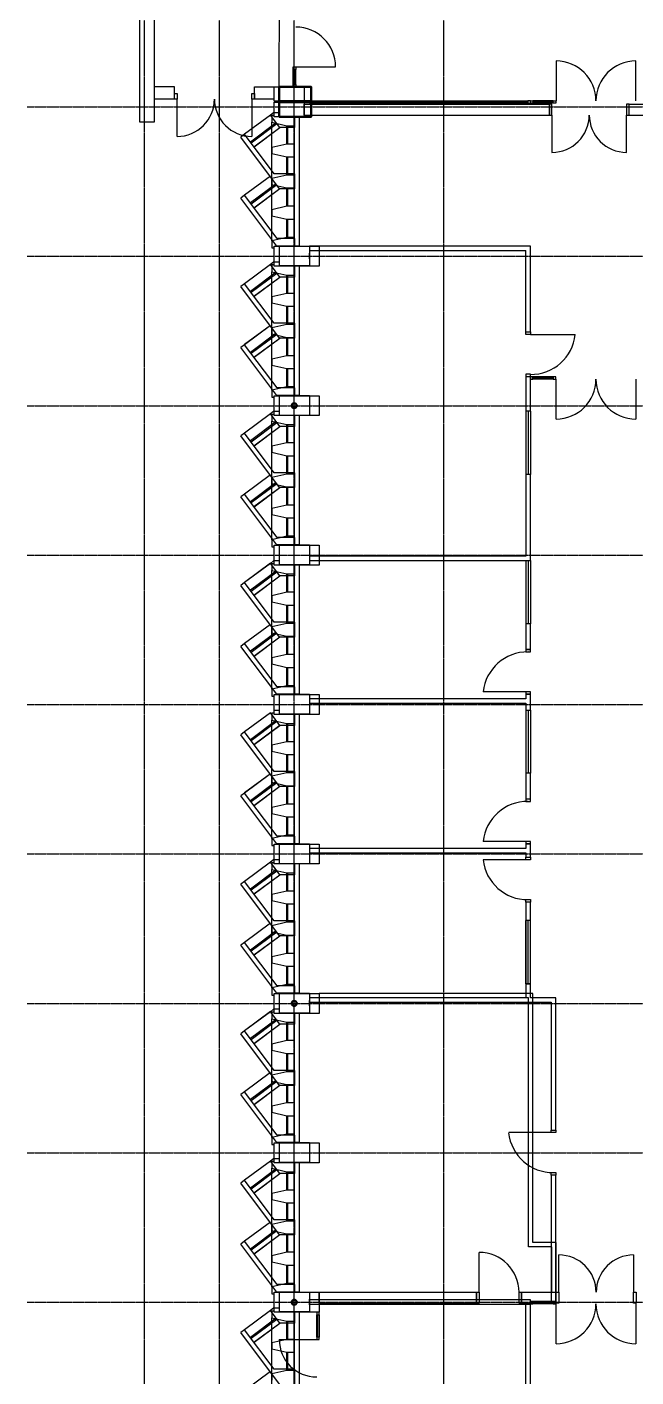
# Model space of a CAD drawing. Header units: millimetres. Extents: x -58291 to 85267, y -25390 to 74943.
# Drawn here: x -52891 to -40680, y 11276 to 38378 of the extents above; entities that cross this region are included whole.
import ezdxf

# ---------------------------------------------------------------- set-up
doc = ezdxf.new("R2010")
doc.units = ezdxf.units.MM
doc.linetypes.add('PCENTRE', pattern=[50.8, 31.75, -6.35, 6.35, -6.35])
doc.linetypes.add('PCENTRE2', pattern=[28.575, 19.05, -3.175, 3.175, -3.175])
for name, color, linetype in [('Basement 01 - Curtain Walls', 1, 'Continuous'), ('Basement 01 - Doors Windows and Openings', 1, 'Continuous'), ('Basement 01 - Structural Members', 5, 'Continuous'), ('Basement 01 - Walls', 3, 'Continuous'), ('Boundaries_and_building_grids', 140, 'PCENTRE2'), ('COLUMNS_P5', 5, 'Continuous'), ('DR', 8, 'Continuous'), ('WA', 6, 'Continuous'), ('WA_EXT', 7, 'Continuous'), ('WN', 4, 'Continuous')]:
    doc.layers.add(name, color=color, linetype=linetype)

msp = doc.modelspace()

# ---------------------------------------------------------------- linework, layer by layer
at = {"layer": 'Basement 01 - Curtain Walls', "color": 3, "linetype": 'Continuous', "lineweight": -3}
for p, q in [((-47983, 36607, -4600), (-47933, 36607, -4600)), ((-47983, 36607, -4600), (-47983, 36465, -4600)), ((-47983, 36465, -4600), (-47683, 36397, -4600)), ((-47683, 36397, -4600), (-47533, 36397, -4600)), ((-47533, 36397, -4600), (-47533, 36576, -4600)), ((-47683, 36029, -4600), (-47983, 35961, -4600)), ((-47983, 35961, -4600), (-47983, 35840, -4600)), ((-47983, 35840, -4600), (-47683, 35772, -4600)), ((-47533, 36029, -4600), (-47683, 36029, -4600)), ((-47683, 35772, -4600), (-47533, 35772, -4600)), ((-47683, 35404, -4600), (-47983, 35336, -4600)), ((-47983, 35336, -4600), (-47983, 35215, -4600)), ((-47533, 35404, -4600), (-47683, 35404, -4600)), ((-47983, 35215, -4600), (-47683, 35147, -4600)), ((-47683, 35147, -4600), (-47533, 35147, -4600)), ((-47683, 34779, -4600), (-47983, 34711, -4600)), ((-47983, 34711, -4600), (-47983, 34590, -4600)), ((-47533, 34779, -4600), (-47683, 34779, -4600)), ((-47983, 34590, -4600), (-47683, 34522, -4600)), ((-47683, 34522, -4600), (-47533, 34522, -4600)), ((-47683, 34154, -4600), (-47983, 34086, -4600)), ((-47533, 34154, -4600), (-47683, 34154, -4600)), ((-47533, 34154, -4600), (-47533, 33976, -4600)), ((-47983, 34086, -4600), (-47983, 33944, -4600)), ((-47983, 33944, -4600), (-47933, 33944, -4600)), ((-47933, 33976, -4600), (-47533, 33976, -4600)), ((-47933, 33944, -4600), (-47933, 33976, -4600)), ((-47983, 33607, -4600), (-47933, 33607, -4600)), ((-47983, 33607, -4600), (-47983, 33465, -4600)), ((-47983, 33465, -4600), (-47683, 33397, -4600)), ((-47683, 33397, -4600), (-47533, 33397, -4600)), ((-47533, 33397, -4600), (-47533, 33576, -4600)), ((-47683, 33029, -4600), (-47983, 32961, -4600)), ((-47983, 32961, -4600), (-47983, 32840, -4600)), ((-47983, 32840, -4600), (-47683, 32772, -4600)), ((-47533, 33029, -4600), (-47683, 33029, -4600)), ((-47683, 32772, -4600), (-47533, 32772, -4600)), ((-47683, 32404, -4600), (-47983, 32336, -4600)), ((-47983, 32336, -4600), (-47983, 32215, -4600)), ((-47533, 32404, -4600), (-47683, 32404, -4600)), ((-47983, 32215, -4600), (-47683, 32147, -4600)), ((-47683, 32147, -4600), (-47533, 32147, -4600)), ((-47683, 31779, -4600), (-47983, 31711, -4600)), ((-47983, 31711, -4600), (-47983, 31590, -4600)), ((-47533, 31779, -4600), (-47683, 31779, -4600)), ((-47983, 31590, -4600), (-47683, 31522, -4600)), ((-47683, 31522, -4600), (-47533, 31522, -4600)), ((-47683, 31154, -4600), (-47983, 31086, -4600)), ((-47983, 31086, -4600), (-47983, 30944, -4600)), ((-47983, 30944, -4600), (-47933, 30944, -4600)), ((-47933, 30944, -4600), (-47933, 30976, -4600)), ((-47933, 30976, -4600), (-47533, 30976, -4600)), ((-47533, 31154, -4600), (-47683, 31154, -4600)), ((-47533, 31154, -4600), (-47533, 30976, -4600)), ((-47983, 30607, -4600), (-47983, 30465, -4600)), ((-47983, 30607, -4600), (-47933, 30607, -4600)), ((-47983, 30465, -4600), (-47683, 30397, -4600)), ((-47683, 30397, -4600), (-47533, 30397, -4600)), ((-47533, 30397, -4600), (-47533, 30576, -4600)), ((-47683, 30029, -4600), (-47983, 29961, -4600)), ((-47983, 29961, -4600), (-47983, 29840, -4600)), ((-47983, 29840, -4600), (-47683, 29772, -4600)), ((-47533, 30029, -4600), (-47683, 30029, -4600)), ((-47683, 29772, -4600), (-47533, 29772, -4600)), ((-47683, 29404, -4600), (-47983, 29336, -4600)), ((-47983, 29336, -4600), (-47983, 29215, -4600)), ((-47533, 29404, -4600), (-47683, 29404, -4600)), ((-47983, 29215, -4600), (-47683, 29147, -4600)), ((-47683, 29147, -4600), (-47533, 29147, -4600)), ((-47683, 28779, -4600), (-47983, 28711, -4600)), ((-47533, 28779, -4600), (-47683, 28779, -4600)), ((-47983, 28711, -4600), (-47983, 28590, -4600)), ((-47983, 28590, -4600), (-47683, 28522, -4600)), ((-47683, 28522, -4600), (-47533, 28522, -4600)), ((-47683, 28154, -4600), (-47983, 28086, -4600)), ((-47983, 28086, -4600), (-47983, 27944, -4600)), ((-47983, 27944, -4600), (-47933, 27944, -4600)), ((-47933, 27976, -4600), (-47533, 27976, -4600)), ((-47933, 27944, -4600), (-47933, 27976, -4600)), ((-47533, 28154, -4600), (-47683, 28154, -4600)), ((-47533, 28154, -4600), (-47533, 27976, -4600)), ((-47983, 27607, -4600), (-47983, 27465, -4600)), ((-47983, 27607, -4600), (-47933, 27607, -4600)), ((-47983, 27465, -4600), (-47683, 27397, -4600)), ((-47683, 27397, -4600), (-47533, 27397, -4600)), ((-47533, 27397, -4600), (-47533, 27576, -4600)), ((-47683, 27029, -4600), (-47983, 26961, -4600)), ((-47983, 26961, -4600), (-47983, 26840, -4600)), ((-47983, 26840, -4600), (-47683, 26772, -4600)), ((-47533, 27029, -4600), (-47683, 27029, -4600)), ((-47683, 26772, -4600), (-47533, 26772, -4600)), ((-47683, 26404, -4600), (-47983, 26336, -4600)), ((-47983, 26336, -4600), (-47983, 26215, -4600)), ((-47533, 26404, -4600), (-47683, 26404, -4600)), ((-47983, 26215, -4600), (-47683, 26147, -4600)), ((-47683, 26147, -4600), (-47533, 26147, -4600)), ((-47683, 25779, -4600), (-47983, 25711, -4600)), ((-47533, 25779, -4600), (-47683, 25779, -4600)), ((-47983, 25711, -4600), (-47983, 25590, -4600)), ((-47983, 25590, -4600), (-47683, 25522, -4600)), ((-47683, 25522, -4600), (-47533, 25522, -4600)), ((-47683, 25154, -4600), (-47983, 25086, -4600)), ((-47983, 25086, -4600), (-47983, 24944, -4600)), ((-47983, 24944, -4600), (-47933, 24944, -4600)), ((-47933, 24976, -4600), (-47533, 24976, -4600)), ((-47933, 24944, -4600), (-47933, 24976, -4600)), ((-47533, 25154, -4600), (-47683, 25154, -4600)), ((-47533, 25154, -4600), (-47533, 24976, -4600)), ((-47983, 24607, -4600), (-47983, 24465, -4600)), ((-47983, 24607, -4600), (-47933, 24607, -4600)), ((-47983, 24465, -4600), (-47683, 24397, -4600)), ((-47683, 24397, -4600), (-47533, 24397, -4600)), ((-47533, 24397, -4600), (-47533, 24576, -4600)), ((-47683, 24029, -4600), (-47983, 23961, -4600)), ((-47983, 23961, -4600), (-47983, 23840, -4600)), ((-47533, 24029, -4600), (-47683, 24029, -4600)), ((-47983, 23840, -4600), (-47683, 23772, -4600)), ((-47683, 23772, -4600), (-47533, 23772, -4600)), ((-47683, 23404, -4600), (-47983, 23336, -4600)), ((-47983, 23336, -4600), (-47983, 23215, -4600)), ((-47533, 23404, -4600), (-47683, 23404, -4600)), ((-47983, 23215, -4600), (-47683, 23147, -4600)), ((-47683, 23147, -4600), (-47533, 23147, -4600)), ((-47683, 22779, -4600), (-47983, 22711, -4600)), ((-47533, 22779, -4600), (-47683, 22779, -4600)), ((-47983, 22711, -4600), (-47983, 22590, -4600)), ((-47983, 22590, -4600), (-47683, 22522, -4600)), ((-47683, 22522, -4600), (-47533, 22522, -4600)), ((-47683, 22154, -4600), (-47983, 22086, -4600)), ((-47983, 22086, -4600), (-47983, 21944, -4600)), ((-47933, 21976, -4600), (-47533, 21976, -4600)), ((-47933, 21944, -4600), (-47933, 21976, -4600)), ((-47533, 22154, -4600), (-47683, 22154, -4600)), ((-47533, 22154, -4600), (-47533, 21976, -4600)), ((-47983, 21944, -4600), (-47933, 21944, -4600)), ((-47983, 21607, -4600), (-47983, 21465, -4600)), ((-47983, 21607, -4600), (-47933, 21607, -4600)), ((-47983, 21465, -4600), (-47683, 21397, -4600)), ((-47533, 21397, -4600), (-47533, 21576, -4600)), ((-47683, 21397, -4600), (-47533, 21397, -4600)), ((-47683, 21029, -4600), (-47983, 20961, -4600)), ((-47983, 20961, -4600), (-47983, 20840, -4600)), ((-47533, 21029, -4600), (-47683, 21029, -4600)), ((-47983, 20840, -4600), (-47683, 20772, -4600)), ((-47683, 20772, -4600), (-47533, 20772, -4600)), ((-47683, 20404, -4600), (-47983, 20336, -4600)), ((-47983, 20336, -4600), (-47983, 20215, -4600)), ((-47533, 20404, -4600), (-47683, 20404, -4600)), ((-47983, 20215, -4600), (-47683, 20147, -4600)), ((-47683, 20147, -4600), (-47533, 20147, -4600)), ((-47683, 19779, -4600), (-47983, 19711, -4600)), ((-47983, 19711, -4600), (-47983, 19590, -4600)), ((-47983, 19590, -4600), (-47683, 19522, -4600)), ((-47533, 19779, -4600), (-47683, 19779, -4600)), ((-47683, 19522, -4600), (-47533, 19522, -4600)), ((-47683, 19154, -4600), (-47983, 19086, -4600)), ((-47983, 19086, -4600), (-47983, 18944, -4600)), ((-47933, 18944, -4600), (-47933, 18976, -4600)), ((-47933, 18976, -4600), (-47533, 18976, -4600)), ((-47533, 19154, -4600), (-47683, 19154, -4600)), ((-47533, 19154, -4600), (-47533, 18976, -4600)), ((-47983, 18944, -4600), (-47933, 18944, -4600)), ((-47983, 18607, -4600), (-47983, 18465, -4600)), ((-47983, 18607, -4600), (-47933, 18607, -4600)), ((-47983, 18465, -4600), (-47683, 18397, -4600)), ((-47533, 18397, -4600), (-47533, 18576, -4600)), ((-47683, 18397, -4600), (-47533, 18397, -4600)), ((-47683, 18029, -4600), (-47983, 17961, -4600)), ((-47983, 17961, -4600), (-47983, 17840, -4600)), ((-47533, 18029, -4600), (-47683, 18029, -4600)), ((-47983, 17840, -4600), (-47683, 17772, -4600)), ((-47683, 17772, -4600), (-47533, 17772, -4600)), ((-47683, 17404, -4600), (-47983, 17336, -4600)), ((-47533, 17404, -4600), (-47683, 17404, -4600)), ((-47983, 17336, -4600), (-47983, 17215, -4600)), ((-47983, 17215, -4600), (-47683, 17147, -4600)), ((-47683, 17147, -4600), (-47533, 17147, -4600)), ((-47683, 16779, -4600), (-47983, 16711, -4600)), ((-47983, 16711, -4600), (-47983, 16590, -4600)), ((-47983, 16590, -4600), (-47683, 16522, -4600)), ((-47533, 16779, -4600), (-47683, 16779, -4600)), ((-47683, 16522, -4600), (-47533, 16522, -4600)), ((-47683, 16154, -4600), (-47983, 16086, -4600)), ((-47983, 16086, -4600), (-47983, 15944, -4600)), ((-47533, 16154, -4600), (-47683, 16154, -4600)), ((-47533, 16154, -4600), (-47533, 15976, -4600)), ((-47983, 15944, -4600), (-47933, 15944, -4600)), ((-47933, 15976, -4600), (-47533, 15976, -4600)), ((-47933, 15944, -4600), (-47933, 15976, -4600)), ((-47983, 15607, -4600), (-47933, 15607, -4600)), ((-47983, 15607, -4600), (-47983, 15465, -4600)), ((-47983, 15465, -4600), (-47683, 15397, -4600)), ((-47533, 15397, -4600), (-47533, 15576, -4600)), ((-47683, 15397, -4600), (-47533, 15397, -4600)), ((-47683, 15029, -4600), (-47983, 14961, -4600)), ((-47983, 14961, -4600), (-47983, 14840, -4600)), ((-47533, 15029, -4600), (-47683, 15029, -4600)), ((-47983, 14840, -4600), (-47683, 14772, -4600)), ((-47683, 14772, -4600), (-47533, 14772, -4600)), ((-47683, 14404, -4600), (-47983, 14336, -4600)), ((-47533, 14404, -4600), (-47683, 14404, -4600)), ((-47983, 14336, -4600), (-47983, 14215, -4600)), ((-47983, 14215, -4600), (-47683, 14147, -4600)), ((-47683, 14147, -4600), (-47533, 14147, -4600)), ((-47683, 13779, -4600), (-47983, 13711, -4600)), ((-47983, 13711, -4600), (-47983, 13590, -4600)), ((-47983, 13590, -4600), (-47683, 13522, -4600)), ((-47533, 13779, -4600), (-47683, 13779, -4600)), ((-47683, 13522, -4600), (-47533, 13522, -4600)), ((-47683, 13154, -4600), (-47983, 13086, -4600)), ((-47983, 13086, -4600), (-47983, 12944, -4600)), ((-47533, 13154, -4600), (-47683, 13154, -4600)), ((-47533, 13154, -4600), (-47533, 12976, -4600)), ((-47983, 12944, -4600), (-47933, 12944, -4600)), ((-47933, 12976, -4600), (-47533, 12976, -4600)), ((-47933, 12944, -4600), (-47933, 12976, -4600)), ((-47983, 12607, -4600), (-47933, 12607, -4600)), ((-47983, 12607, -4600), (-47983, 12465, -4600)), ((-47533, 12397, -4600), (-47533, 12576, -4600)), ((-47983, 12465, -4600), (-47683, 12397, -4600)), ((-47683, 12397, -4600), (-47533, 12397, -4600)), ((-47683, 12029, -4600), (-47983, 11961, -4600)), ((-47983, 11961, -4600), (-47983, 11840, -4600)), ((-47533, 12029, -4600), (-47683, 12029, -4600)), ((-47983, 11840, -4600), (-47683, 11772, -4600)), ((-47683, 11772, -4600), (-47533, 11772, -4600)), ((-47683, 11404, -4600), (-47983, 11336, -4600)), ((-47533, 11404, -4600), (-47683, 11404, -4600)), ((-47983, 11336, -4600), (-47983, 11215, -4600))]:
    msp.add_line(p, q, dxfattribs=at)
at = {"layer": 'Basement 01 - Curtain Walls', "color": 3, "linetype": 'Continuous', "lineweight": -3, "elevation": -4600}
for points in [[(-47533, 36576), (-47933, 36576), (-47933, 36607)], [(-47533, 33576), (-47933, 33576), (-47933, 33607)], [(-47533, 30576), (-47933, 30576), (-47933, 30607)], [(-47533, 27576), (-47933, 27576), (-47933, 27607)], [(-47533, 24576), (-47933, 24576), (-47933, 24607)], [(-47533, 21576), (-47933, 21576), (-47933, 21607)], [(-47533, 18576), (-47933, 18576), (-47933, 18607)], [(-47533, 15576), (-47933, 15576), (-47933, 15607)], [(-47533, 12576), (-47933, 12576), (-47933, 12607)]]:
    msp.add_lwpolyline(points, dxfattribs=at)
at = {"layer": 'Basement 01 - Doors Windows and Openings', "color": 1, "linetype": 'Continuous', "lineweight": -3}
for p, q in [((-49883, 36181, -4600), (-49883, 36931, -4600)), ((-48383, 36931, -4600), (-48383, 36181, -4600)), ((-42367, 36611, -4600), (-42367, 35861, -4600)), ((-40867, 35861, -4600), (-40867, 36611, -4600)), ((-47983, 34086, -4600), (-47983, 36465, -4600)), ((-47683, 36029, -4600), (-47683, 36397, -4600)), ((-47663, 36029, -4600), (-47663, 36397, -4600)), ((-47533, 36397, -4600), (-47533, 34154, -4600)), ((-47683, 35404, -4600), (-47683, 35772, -4600)), ((-47663, 35404, -4600), (-47663, 35772, -4600)), ((-47533, 35772, -4600), (-47533, 35404, -4600)), ((-47683, 34779, -4600), (-47683, 35147, -4600)), ((-47663, 34779, -4600), (-47663, 35147, -4600)), ((-47533, 35147, -4600), (-47533, 34779, -4600)), ((-47683, 34154, -4600), (-47683, 34522, -4600)), ((-47663, 34154, -4600), (-47663, 34522, -4600)), ((-47533, 34522, -4600), (-47533, 34154, -4600)), ((-47983, 31086, -4600), (-47983, 33465, -4600)), ((-47683, 33029, -4600), (-47683, 33397, -4600)), ((-47663, 33029, -4600), (-47663, 33397, -4600)), ((-47533, 33397, -4600), (-47533, 31154, -4600)), ((-47683, 32404, -4600), (-47683, 32772, -4600)), ((-47663, 32404, -4600), (-47663, 32772, -4600)), ((-47533, 32772, -4600), (-47533, 32404, -4600)), ((-47683, 31779, -4600), (-47683, 32147, -4600)), ((-47663, 31779, -4600), (-47663, 32147, -4600)), ((-47533, 32147, -4600), (-47533, 31779, -4600)), ((-47683, 31154, -4600), (-47683, 31522, -4600)), ((-47663, 31154, -4600), (-47663, 31522, -4600)), ((-47533, 31522, -4600), (-47533, 31154, -4600)), ((-47983, 28086, -4600), (-47983, 30465, -4600)), ((-47683, 30029, -4600), (-47683, 30397, -4600)), ((-47663, 30029, -4600), (-47663, 30397, -4600)), ((-47533, 30397, -4600), (-47533, 28154, -4600)), ((-47683, 29404, -4600), (-47683, 29772, -4600)), ((-47663, 29404, -4600), (-47663, 29772, -4600)), ((-47533, 29772, -4600), (-47533, 29404, -4600)), ((-47683, 28779, -4600), (-47683, 29147, -4600)), ((-47663, 28779, -4600), (-47663, 29147, -4600)), ((-47533, 29147, -4600), (-47533, 28779, -4600)), ((-47683, 28154, -4600), (-47683, 28522, -4600)), ((-47663, 28154, -4600), (-47663, 28522, -4600)), ((-47533, 28522, -4600), (-47533, 28154, -4600)), ((-47983, 25086, -4600), (-47983, 27465, -4600)), ((-47683, 27029, -4600), (-47683, 27397, -4600)), ((-47663, 27029, -4600), (-47663, 27397, -4600)), ((-47533, 27397, -4600), (-47533, 25154, -4600)), ((-47683, 26404, -4600), (-47683, 26772, -4600)), ((-47663, 26404, -4600), (-47663, 26772, -4600)), ((-47533, 26772, -4600), (-47533, 26404, -4600)), ((-47683, 25779, -4600), (-47683, 26147, -4600)), ((-47663, 25779, -4600), (-47663, 26147, -4600)), ((-47533, 26147, -4600), (-47533, 25779, -4600)), ((-47683, 25154, -4600), (-47683, 25522, -4600)), ((-47663, 25154, -4600), (-47663, 25522, -4600)), ((-47533, 25522, -4600), (-47533, 25154, -4600)), ((-47983, 22086, -4600), (-47983, 24465, -4600)), ((-47683, 24029, -4600), (-47683, 24397, -4600)), ((-47663, 24029, -4600), (-47663, 24397, -4600)), ((-47533, 24397, -4600), (-47533, 22154, -4600)), ((-47683, 23404, -4600), (-47683, 23772, -4600)), ((-47663, 23404, -4600), (-47663, 23772, -4600)), ((-47533, 23772, -4600), (-47533, 23404, -4600)), ((-47683, 22779, -4600), (-47683, 23147, -4600)), ((-47663, 22779, -4600), (-47663, 23147, -4600)), ((-47533, 23147, -4600), (-47533, 22779, -4600)), ((-47683, 22154, -4600), (-47683, 22522, -4600)), ((-47663, 22154, -4600), (-47663, 22522, -4600)), ((-47533, 22522, -4600), (-47533, 22154, -4600)), ((-47983, 19086, -4600), (-47983, 21465, -4600)), ((-47683, 21029, -4600), (-47683, 21397, -4600)), ((-47663, 21029, -4600), (-47663, 21397, -4600)), ((-47533, 21397, -4600), (-47533, 19154, -4600)), ((-47683, 20404, -4600), (-47683, 20772, -4600)), ((-47663, 20404, -4600), (-47663, 20772, -4600)), ((-47533, 20772, -4600), (-47533, 20404, -4600)), ((-47683, 19779, -4600), (-47683, 20147, -4600)), ((-47663, 19779, -4600), (-47663, 20147, -4600)), ((-47533, 20147, -4600), (-47533, 19779, -4600)), ((-47683, 19154, -4600), (-47683, 19522, -4600)), ((-47663, 19154, -4600), (-47663, 19522, -4600)), ((-47533, 19522, -4600), (-47533, 19154, -4600)), ((-47983, 16086, -4600), (-47983, 18465, -4600)), ((-47683, 18029, -4600), (-47683, 18397, -4600)), ((-47663, 18029, -4600), (-47663, 18397, -4600)), ((-47533, 18397, -4600), (-47533, 16154, -4600)), ((-47683, 17404, -4600), (-47683, 17772, -4600)), ((-47663, 17404, -4600), (-47663, 17772, -4600)), ((-47533, 17772, -4600), (-47533, 17404, -4600)), ((-47683, 16779, -4600), (-47683, 17147, -4600)), ((-47663, 16779, -4600), (-47663, 17147, -4600)), ((-47533, 17147, -4600), (-47533, 16779, -4600)), ((-47683, 16154, -4600), (-47683, 16522, -4600)), ((-47663, 16154, -4600), (-47663, 16522, -4600)), ((-47533, 16522, -4600), (-47533, 16154, -4600)), ((-47983, 13086, -4600), (-47983, 15465, -4600)), ((-47683, 15029, -4600), (-47683, 15397, -4600)), ((-47663, 15029, -4600), (-47663, 15397, -4600)), ((-47533, 15397, -4600), (-47533, 13154, -4600)), ((-47683, 14404, -4600), (-47683, 14772, -4600)), ((-47663, 14404, -4600), (-47663, 14772, -4600)), ((-47533, 14772, -4600), (-47533, 14404, -4600)), ((-47683, 13779, -4600), (-47683, 14147, -4600)), ((-47663, 13779, -4600), (-47663, 14147, -4600)), ((-47533, 14147, -4600), (-47533, 13779, -4600)), ((-43825, 12976, -4600), (-43825, 13776, -4600)), ((-42228, 12976, -4600), (-42228, 13726, -4600)), ((-40728, 13726, -4600), (-40728, 12976, -4600)), ((-47683, 13154, -4600), (-47683, 13522, -4600)), ((-47663, 13154, -4600), (-47663, 13522, -4600)), ((-47533, 13522, -4600), (-47533, 13154, -4600)), ((-47083, 12076, -4600), (-47083, 12526, -4600)), ((-47058, 12076, -4600), (-47058, 12526, -4600)), ((-47033, 12526, -4600), (-47033, 12076, -4600)), ((-47983, 10086, -4600), (-47983, 12465, -4600)), ((-47683, 12029, -4600), (-47683, 12397, -4600)), ((-47663, 12029, -4600), (-47663, 12397, -4600)), ((-47533, 12397, -4600), (-47533, 10154, -4600)), ((-47833, 12026, -4600), (-47083, 12026, -4600)), ((-47683, 11404, -4600), (-47683, 11772, -4600)), ((-47663, 11404, -4600), (-47663, 11772, -4600)), ((-47533, 11772, -4600), (-47533, 11404, -4600))]:
    msp.add_line(p, q, dxfattribs=at)
at = {"layer": 'Basement 01 - Doors Windows and Openings', "color": 1, "linetype": 'Continuous', "lineweight": -3, "elevation": -4600}
for points in [[(-49933, 36931), (-49933, 37041), (-49883, 37041), (-49883, 36931), (-49933, 36931)], [(-48383, 36931), (-48383, 37041), (-48333, 37041), (-48333, 36931), (-48383, 36931)], [(-42367, 36611), (-42367, 36831), (-42417, 36831), (-42417, 36611), (-42367, 36611)], [(-40817, 36611), (-40817, 36831), (-40867, 36831), (-40867, 36611), (-40817, 36611)], [(-43875, 12976), (-43825, 12976), (-43825, 12756), (-43875, 12756), (-43875, 12976)], [(-43025, 12976), (-42975, 12976), (-42975, 12756), (-43025, 12756), (-43025, 12976)], [(-42228, 12976), (-42228, 12756), (-42278, 12756), (-42278, 12976), (-42228, 12976)], [(-40678, 12976), (-40678, 12756), (-40728, 12756), (-40728, 12976), (-40678, 12976)], [(-47033, 12526), (-47033, 12576), (-47083, 12576), (-47083, 12526), (-47033, 12526)], [(-47033, 12026), (-47033, 12076), (-47083, 12076), (-47083, 12026), (-47033, 12026)]]:
    msp.add_lwpolyline(points, dxfattribs=at)
at = {"layer": 'Basement 01 - Doors Windows and Openings', "color": 1, "linetype": 'Continuous', "lineweight": -3}
for centre, radius, start, end in [((-49883, 36931, -4600), 750, 270, 0), ((-48383, 36931, -4600), 750, 180, 270), ((-42367, 36611, -4600), 750, 270, 0), ((-40867, 36611, -4600), 750, 180, 270), ((-43825, 12976, -4600), 800, 0, 90), ((-42228, 12976, -4600), 750, 0, 90), ((-40728, 12976, -4600), 750, 90, 180), ((-47083, 12026, -4600), 750, 180, 270)]:
    msp.add_arc(centre, radius, start, end, dxfattribs=at)
at = {"layer": 'Basement 01 - Structural Members', "color": 5, "linetype": 'Continuous', "lineweight": -3, "extrusion": (0, 0, -1), "elevation": 4600}
msp.add_lwpolyline([(50633, 60976), (50633, 36476), (50333, 36476), (50333, 60676)], dxfattribs=at)
at = {"layer": 'Basement 01 - Structural Members', "color": 5, "linetype": 'Continuous', "lineweight": -3, "elevation": -4600}
for points in [[(-47333, 36886), (-47933, 36886), (-47933, 37176), (-47333, 37176), (-47333, 36886)], [(-47333, 36576), (-47933, 36576), (-47933, 36866), (-47333, 36866), (-47333, 36576)], [(-47933, 33576), (-47933, 33976), (-47033, 33976), (-47033, 33576), (-47933, 33576)], [(-47933, 30576), (-47933, 30976), (-47033, 30976), (-47033, 30576), (-47933, 30576)], [(-47933, 27576), (-47933, 27976), (-47033, 27976), (-47033, 27576), (-47933, 27576)], [(-47933, 24576), (-47933, 24976), (-47033, 24976), (-47033, 24576), (-47933, 24576)], [(-47933, 21576), (-47933, 21976), (-47033, 21976), (-47033, 21576), (-47933, 21576)], [(-47933, 18576), (-47933, 18976), (-47033, 18976), (-47033, 18576), (-47933, 18576)], [(-47933, 15576), (-47933, 15976), (-47033, 15976), (-47033, 15576), (-47933, 15576)], [(-47933, 12576), (-47933, 12976), (-47033, 12976), (-47033, 12576), (-47933, 12576)]]:
    msp.add_lwpolyline(points, dxfattribs=at)
at = {"layer": 'Basement 01 - Structural Members', "color": 5, "linetype": 'Continuous', "lineweight": -3}
for centre in [(-47533, 30776, -4600), (-47533, 18776, -4600), (-47533, 12776, -4600)]:
    msp.add_circle(centre, 50, dxfattribs=at)
at = {"layer": 'Basement 01 - Walls', "color": 3, "linetype": 'Continuous', "lineweight": -3}
for p, q in [((-49933, 37176, -4600), (-50333, 37176, -4600)), ((-49933, 36931, -4600), (-49933, 37176, -4600)), ((-48333, 37176, -4600), (-47933, 37176, -4600)), ((-48333, 36931, -4600), (-48333, 37176, -4600)), ((-47933, 36931, -4600), (-47933, 37176, -4600)), ((-49933, 36931, -4600), (-50333, 36931, -4600)), ((-47933, 36931, -4600), (-48333, 36931, -4600)), ((-47333, 36611, -4600), (-47333, 36831, -4600)), ((-47333, 36831, -4600), (-42417, 36831, -4600)), ((-47333, 36611, -4600), (-42417, 36611, -4600)), ((-42417, 36611, -4600), (-42417, 36831, -4600)), ((-40817, 36611, -4600), (-40817, 36831, -4600)), ((-40817, 36831, -4600), (-40163, 36831, -4600)), ((-40817, 36611, -4600), (-40163, 36611, -4600)), ((-47033, 12976, -4600), (-43875, 12976, -4600)), ((-47033, 12756, -4600), (-47033, 12976, -4600)), ((-47033, 12756, -4600), (-43875, 12756, -4600)), ((-43875, 12976, -4600), (-43875, 12756, -4600)), ((-42975, 12976, -4600), (-42278, 12976, -4600)), ((-42975, 12756, -4600), (-42975, 12976, -4600)), ((-42975, 12756, -4600), (-42278, 12756, -4600)), ((-42278, 12756, -4600), (-42278, 12976, -4600))]:
    msp.add_line(p, q, dxfattribs=at)
at = {"layer": 'Basement 01 - Walls', "color": 2, "linetype": 'Continuous', "lineweight": -3}
for p, q in [((-42748, 18976, -4600), (-47033, 18976, -4600)), ((-42748, 13976, -4600), (-42748, 18976, -4600)), ((-42838, 18886, -4600), (-47033, 18886, -4600)), ((-42838, 13886, -4600), (-42838, 18886, -4600)), ((-42368, 13886, -4600), (-42838, 13886, -4600)), ((-42278, 13976, -4600), (-42748, 13976, -4600)), ((-42368, 12976, -4600), (-42368, 13886, -4600)), ((-42278, 12976, -4600), (-42278, 13976, -4600)), ((-42368, 12976, -4600), (-42278, 12976, -4600))]:
    msp.add_line(p, q, dxfattribs=at)
at = {"layer": 'Boundaries_and_building_grids', "color": 140, "linetype": 'PCENTRE', "lineweight": -3}
for p, q in [((-50533, -17978), (-50533, 67826)), ((-49033, -17978), (-49033, 67826)), ((-47533, -17978), (-47533, 67826)), ((-44533, -17978), (-44533, 67826)), ((-52891, 36776), (85267, 36776)), ((-52891, 33776), (85267, 33776)), ((-52891, 30776), (50767, 30776)), ((-52891, 27776), (50767, 27776)), ((-52891, 24776), (50767, 24776)), ((-52891, 21776), (50767, 21776)), ((-52891, 18776), (50767, 18776)), ((-52891, 15776), (50767, 15776)), ((-52891, 12776), (50767, 12776))]:
    msp.add_line(p, q, dxfattribs=at)
at = {"layer": 'COLUMNS_P5', "linetype": 'Continuous', "lineweight": 50}
for points in [[(-47833, 36886), (-47833, 37176), (-47193, 37176), (-47193, 36886), (-47833, 36886)], [(-47833, 36576), (-47833, 36866), (-47193, 36866), (-47193, 36576), (-47833, 36576)]]:
    msp.add_lwpolyline(points, close=True, dxfattribs=at)
at = {"layer": 'COLUMNS_P5', "linetype": 'Continuous', "lineweight": -3}
for points in [[(-47228, 33981), (-47228, 33581), (-47828, 33581), (-47828, 33981)], [(-47828, 30981), (-47228, 30981), (-47228, 30581), (-47828, 30581)], [(-47228, 27981), (-47228, 27581), (-47828, 27581), (-47828, 27981)], [(-47228, 24981), (-47228, 24581), (-47828, 24581), (-47828, 24981)], [(-47228, 21581), (-47828, 21581), (-47828, 21981), (-47228, 21981)], [(-47828, 18581), (-47828, 18981), (-47228, 18981), (-47228, 18581)], [(-47828, 15581), (-47828, 15981), (-47228, 15981), (-47228, 15581)], [(-47828, 12981), (-47228, 12981), (-47228, 12581), (-47828, 12581)]]:
    msp.add_lwpolyline(points, close=True, dxfattribs=at)
at = {"layer": 'COLUMNS_P5', "linetype": 'Continuous', "lineweight": 50}
for centre in [(-47533, 30776), (-47533, 18776), (-47533, 12776)]:
    msp.add_circle(centre, 50, dxfattribs=at)
at = {"layer": 'DR', "linetype": 'Continuous'}
for p, q in [((-47833, 37176), (-47828, 39581)), ((-47553, 37528), (-47553, 37578)), ((-47553, 37578), (-47503, 37578)), ((-47503, 37528), (-47553, 37528)), ((-47503, 37578), (-46703, 37578)), ((-47503, 37578), (-47503, 37528)), ((-47553, 37176), (-47553, 37226)), ((-47553, 37226), (-47503, 37226)), ((-47503, 37176), (-47553, 37176)), ((-47503, 37226), (-47503, 37176))]:
    msp.add_line(p, q, dxfattribs=at)
at = {"layer": 'DR'}
for p, q in [((-42283, 37696), (-42283, 36896)), ((-40683, 36896), (-40683, 37696)), ((-42888, 32206), (-42888, 32256)), ((-42798, 32256), (-42798, 32206)), ((-42798, 32206), (-42888, 32206)), ((-42798, 32206), (-41898, 32206)), ((-42888, 31406), (-42888, 31356)), ((-42798, 31406), (-42888, 31406)), ((-42798, 31356), (-42798, 31406)), ((-42798, 31356), (-42798, 31306)), ((-42748, 31356), (-42798, 31356)), ((-42798, 31306), (-42748, 31306)), ((-42338, 31356), (-42748, 31356)), ((-42748, 31306), (-42748, 31356)), ((-42338, 31331), (-42748, 31331)), ((-42338, 31306), (-42748, 31306)), ((-42288, 31356), (-42338, 31356)), ((-42338, 31356), (-42338, 31306)), ((-42338, 31306), (-42288, 31306)), ((-42288, 31306), (-42288, 31356)), ((-42283, 30506), (-42283, 31306)), ((-40683, 31306), (-40683, 30506)), ((-42888, 25881), (-42888, 25831)), ((-42798, 25881), (-42888, 25881)), ((-42888, 25831), (-42798, 25831)), ((-42798, 25831), (-42798, 25881)), ((-42843, 25030), (-43743, 25030)), ((-42798, 25031), (-42888, 25031)), ((-42888, 25031), (-42888, 24981)), ((-42888, 24981), (-42798, 24981)), ((-42798, 24981), (-42798, 25031)), ((-42888, 22879), (-42888, 22829)), ((-42798, 22879), (-42888, 22879)), ((-42888, 22829), (-42798, 22829)), ((-42798, 22829), (-42798, 22879)), ((-42843, 22028), (-43743, 22028)), ((-42888, 22029), (-42888, 21979)), ((-42798, 22029), (-42888, 22029)), ((-42888, 21979), (-42798, 21979)), ((-42798, 21979), (-42798, 22029)), ((-42888, 21660), (-42888, 21710)), ((-42888, 21710), (-42798, 21710)), ((-42798, 21710), (-42798, 21660)), ((-42843, 21661), (-43743, 21661)), ((-42798, 21660), (-42888, 21660)), ((-42888, 20810), (-42888, 20860)), ((-42888, 20860), (-42798, 20860)), ((-42798, 20810), (-42888, 20810)), ((-42798, 20860), (-42798, 20810)), ((-42333, 16182), (-43233, 16182)), ((-42378, 16181), (-42378, 16231)), ((-42378, 16231), (-42288, 16231)), ((-42288, 16181), (-42378, 16181)), ((-42288, 16231), (-42288, 16181)), ((-42378, 15331), (-42378, 15381)), ((-42378, 15381), (-42288, 15381)), ((-42288, 15331), (-42378, 15331)), ((-42288, 15381), (-42288, 15331)), ((-42283, 11944), (-42283, 12744)), ((-40683, 12744), (-40683, 11944))]:
    msp.add_line(p, q, dxfattribs=at)
at = {"layer": 'DR', "linetype": 'Continuous'}
msp.add_arc((-47503, 37578), 800, 0, 90, dxfattribs=at)
at = {"layer": 'DR'}
for centre, radius, start, end in [((-42283, 36896), 800, 0, 90), ((-40683, 36896), 800, 90, 180), ((-42784, 32296), 891, 269.1041, 354.1633), ((-42283, 31306), 800, 270, 0), ((-40683, 31306), 800, 180, 270), ((-42857, 24941), 891, 89.104, 174.1631), ((-42857, 21939), 891, 89.104, 174.1631), ((-42857, 21751), 891, 185.8369, 270.896), ((-42347, 16271), 891, 185.8369, 270.896), ((-42283, 12744), 800, 270, 0), ((-40683, 12744), 800, 180, 270)]:
    msp.add_arc(centre, radius, start, end, dxfattribs=at)
at = {"layer": 'WA'}
for p, q in [((-42798, 33978), (-47228, 33978)), ((-47228, 33888), (-42888, 33888)), ((-42888, 32256), (-42888, 33888)), ((-42798, 32256), (-42798, 33978)), ((-42888, 32256), (-42798, 32256)), ((-42798, 31356), (-42888, 31356)), ((-42888, 31356), (-42888, 30666)), ((-42798, 30666), (-42798, 31356)), ((-47228, 30756), (-47228, 30666)), ((-42888, 29396), (-42888, 27756)), ((-42888, 29396), (-42888, 28747)), ((-42798, 27666), (-42798, 29396)), ((-42798, 28747), (-42798, 29396)), ((-47228, 27756), (-47228, 27666)), ((-42888, 27756), (-47228, 27756)), ((-47228, 27666), (-42798, 27666)), ((-42888, 26396), (-42888, 25881)), ((-42798, 25881), (-42798, 26396)), ((-42888, 25881), (-42798, 25881)), ((-42888, 24981), (-42888, 24891)), ((-42798, 24981), (-42888, 24981)), ((-42798, 24666), (-42798, 24981)), ((-42888, 24891), (-47228, 24891)), ((-47228, 24890), (-47228, 24801)), ((-47228, 24801), (-42888, 24801)), ((-42888, 24801), (-42888, 24666)), ((-42888, 23396), (-42888, 22881)), ((-42798, 22881), (-42798, 23396)), ((-42888, 22881), (-42798, 22881)), ((-42888, 21979), (-42888, 21889)), ((-42798, 21979), (-42888, 21979)), ((-42798, 21710), (-42798, 21979)), ((-42888, 21889), (-47228, 21889)), ((-47228, 21799), (-42888, 21799)), ((-42888, 21799), (-42888, 21710)), ((-42888, 21710), (-42798, 21710)), ((-42888, 20810), (-42888, 20440)), ((-42798, 20810), (-42888, 20810)), ((-42798, 20440), (-42798, 20810)), ((-42888, 19170), (-42888, 18889)), ((-42798, 18889), (-42798, 19170)), ((-42888, 18889), (-47228, 18889)), ((-47228, 18799), (-42378, 18799)), ((-42288, 18889), (-42798, 18889)), ((-42378, 18799), (-42378, 16231)), ((-42288, 16231), (-42288, 18889)), ((-42378, 15331), (-42378, 12794)), ((-42288, 12794), (-42288, 15331)), ((-42798, 12826), (-47228, 12826)), ((-42798, 12736), (-42798, 12826)), ((-47228, 12736), (-42798, 12736)), ((-42888, 11081), (-42888, 12736)), ((-42798, 11081), (-42798, 12736))]:
    msp.add_line(p, q, dxfattribs=at)
at = {"layer": 'WA_EXT', "linetype": 'Continuous'}
for p, q in [((-47947, 36658), (-48012, 36610)), ((-47823, 36358), (-48012, 36610)), ((-47828, 36658), (-47947, 36658)), ((-47828, 36581), (-47828, 36658)), ((-47895, 36455), (-48411, 36069)), ((-48399, 36053), (-47883, 36438)), ((-48339, 35973), (-47823, 36358)), ((-47428, 36581), (-47828, 36581)), ((-47528, 36358), (-47823, 36358)), ((-47528, 36581), (-47528, 36358)), ((-47428, 33981), (-47428, 36581)), ((-48528, 36225), (-48603, 36168)), ((-47828, 35131), (-48603, 36168)), ((-47934, 35431), (-48528, 36225)), ((-47528, 35431), (-47934, 35431)), ((-47528, 35431), (-47528, 35131)), ((-48528, 35000), (-48603, 34944)), ((-47878, 34131), (-48528, 35000)), ((-47528, 35131), (-47828, 35131)), ((-47883, 33981), (-48603, 34944)), ((-47428, 33981), (-47883, 33981)), ((-47528, 34131), (-47878, 34131)), ((-47528, 34131), (-47878, 34131)), ((-47528, 34131), (-47528, 33981)), ((-47947, 33658), (-48012, 33610)), ((-47823, 33358), (-48012, 33610)), ((-47828, 33658), (-47947, 33658)), ((-47828, 33581), (-47828, 33658)), ((-47228, 33726), (-47228, 33836)), ((-47428, 33581), (-47828, 33581)), ((-47528, 33358), (-47823, 33358)), ((-47528, 33581), (-47528, 33358)), ((-47428, 30981), (-47428, 33581)), ((-48528, 33225), (-48603, 33168)), ((-47828, 32131), (-48603, 33168)), ((-47934, 32431), (-48528, 33225)), ((-47528, 32431), (-47934, 32431)), ((-47528, 32431), (-47528, 32131)), ((-48528, 32000), (-48603, 31944)), ((-47878, 31131), (-48528, 32000)), ((-47528, 32131), (-47828, 32131)), ((-47883, 30981), (-48603, 31944)), ((-47428, 30981), (-47883, 30981)), ((-47528, 31131), (-47878, 31131)), ((-47528, 31131), (-47878, 31131)), ((-47528, 31131), (-47528, 30981)), ((-47947, 30658), (-48012, 30610)), ((-47828, 30658), (-47947, 30658)), ((-47828, 30581), (-47828, 30658)), ((-47823, 30358), (-48012, 30610)), ((-47428, 30581), (-47828, 30581)), ((-47528, 30358), (-47823, 30358)), ((-47528, 30581), (-47528, 30358)), ((-47428, 27981), (-47428, 30581)), ((-48528, 30225), (-48603, 30168)), ((-47828, 29131), (-48603, 30168)), ((-47934, 29431), (-48528, 30225)), ((-47528, 29431), (-47934, 29431)), ((-47528, 29431), (-47528, 29131)), ((-48528, 29000), (-48603, 28944)), ((-47878, 28131), (-48528, 29000)), ((-47528, 29131), (-47828, 29131)), ((-47883, 27981), (-48603, 28944)), ((-47428, 27981), (-47883, 27981)), ((-47528, 28131), (-47878, 28131)), ((-47528, 28131), (-47878, 28131)), ((-47528, 28131), (-47528, 27981)), ((-47947, 27658), (-48012, 27610)), ((-47828, 27658), (-47947, 27658)), ((-47828, 27581), (-47828, 27658)), ((-47823, 27358), (-48012, 27610)), ((-47428, 27581), (-47828, 27581)), ((-47528, 27581), (-47528, 27358)), ((-47428, 24981), (-47428, 27581)), ((-48528, 27225), (-48603, 27168)), ((-47828, 26131), (-48603, 27168)), ((-47934, 26431), (-48528, 27225)), ((-47528, 27358), (-47823, 27358)), ((-47528, 26431), (-47934, 26431)), ((-47528, 26431), (-47528, 26131)), ((-47528, 26131), (-47828, 26131)), ((-48528, 26000), (-48603, 25944)), ((-47883, 24981), (-48603, 25944)), ((-47878, 25131), (-48528, 26000)), ((-47428, 24981), (-47883, 24981)), ((-47528, 25131), (-47878, 25131)), ((-47528, 25131), (-47878, 25131)), ((-47528, 25131), (-47528, 24981)), ((-47823, 24358), (-48012, 24610)), ((-47828, 24658), (-47947, 24658)), ((-47828, 24581), (-47828, 24658)), ((-47428, 24581), (-47828, 24581)), ((-47528, 24581), (-47528, 24358)), ((-47428, 21981), (-47428, 24581)), ((-48528, 24225), (-48603, 24168)), ((-47828, 23131), (-48603, 24168)), ((-47934, 23431), (-48528, 24225)), ((-47528, 24358), (-47823, 24358)), ((-47528, 23431), (-47934, 23431)), ((-47528, 23431), (-47528, 23131)), ((-47528, 23131), (-47828, 23131)), ((-48528, 23000), (-48603, 22944)), ((-47883, 21981), (-48603, 22944)), ((-47878, 22131), (-48528, 23000)), ((-47428, 21981), (-47883, 21981)), ((-47528, 22131), (-47878, 22131)), ((-47528, 22131), (-47878, 22131)), ((-47528, 22131), (-47528, 21981)), ((-47947, 21658), (-48012, 21610)), ((-47823, 21358), (-48012, 21610)), ((-47828, 21658), (-47947, 21658)), ((-47828, 21581), (-47828, 21658)), ((-47428, 21581), (-47828, 21581)), ((-47528, 21581), (-47528, 21358)), ((-47428, 18981), (-47428, 21581)), ((-48528, 21225), (-48603, 21168)), ((-47828, 20131), (-48603, 21168)), ((-47934, 20431), (-48528, 21225)), ((-47528, 21358), (-47823, 21358)), ((-47528, 20431), (-47934, 20431)), ((-47528, 20431), (-47528, 20131)), ((-47528, 20131), (-47828, 20131)), ((-48528, 20000), (-48603, 19944)), ((-47883, 18981), (-48603, 19944)), ((-47878, 19131), (-48528, 20000)), ((-47428, 18981), (-47883, 18981)), ((-47528, 19131), (-47878, 19131)), ((-47528, 19131), (-47878, 19131)), ((-47528, 19131), (-47528, 18981)), ((-47228, 18726), (-47228, 18836)), ((-47947, 18658), (-48012, 18610)), ((-47823, 18358), (-48012, 18610)), ((-47828, 18658), (-47947, 18658)), ((-47828, 18581), (-47828, 18658)), ((-47428, 18581), (-47828, 18581)), ((-47528, 18581), (-47528, 18358)), ((-47428, 15981), (-47428, 18581)), ((-48528, 18225), (-48603, 18168)), ((-47828, 17131), (-48603, 18168)), ((-47934, 17431), (-48528, 18225)), ((-47528, 18358), (-47823, 18358)), ((-47528, 17431), (-47934, 17431)), ((-47528, 17431), (-47528, 17131)), ((-47528, 17131), (-47828, 17131)), ((-48528, 17000), (-48603, 16944)), ((-47883, 15981), (-48603, 16944)), ((-47878, 16131), (-48528, 17000)), ((-47528, 16131), (-47878, 16131)), ((-47528, 16131), (-47878, 16131)), ((-47528, 16131), (-47528, 15981)), ((-47428, 15981), (-47883, 15981)), ((-47947, 15658), (-48012, 15610)), ((-47823, 15358), (-48012, 15610)), ((-47828, 15658), (-47947, 15658)), ((-47828, 15581), (-47828, 15658)), ((-47428, 15581), (-47828, 15581)), ((-47528, 15581), (-47528, 15358)), ((-47428, 12981), (-47428, 15581)), ((-48528, 15225), (-48603, 15168)), ((-47934, 14431), (-48528, 15225)), ((-47528, 15358), (-47823, 15358)), ((-47828, 14131), (-48603, 15168)), ((-47528, 14431), (-47934, 14431)), ((-47528, 14431), (-47528, 14131)), ((-47528, 14131), (-47828, 14131)), ((-48528, 14000), (-48603, 13944)), ((-47883, 12981), (-48603, 13944)), ((-47878, 13131), (-48528, 14000)), ((-47528, 13131), (-47878, 13131)), ((-47528, 13131), (-47878, 13131)), ((-47528, 13131), (-47528, 12981)), ((-47428, 12981), (-47883, 12981)), ((-47228, 12726), (-47228, 12836)), ((-47947, 12658), (-48012, 12610)), ((-47823, 12358), (-48012, 12610)), ((-47828, 12658), (-47947, 12658)), ((-47828, 12581), (-47828, 12658)), ((-47428, 12581), (-47828, 12581)), ((-47528, 12581), (-47528, 12358)), ((-47428, 9981), (-47428, 12581)), ((-48528, 12225), (-48603, 12168)), ((-47934, 11431), (-48528, 12225)), ((-47528, 12358), (-47823, 12358)), ((-47828, 11131), (-48603, 12168)), ((-47528, 11431), (-47934, 11431)), ((-47528, 11431), (-47528, 11131))]:
    msp.add_line(p, q, dxfattribs=at)
at = {"layer": 'WN', "linetype": 'Continuous'}
for p, q in [((-47553, 37226), (-47553, 37528)), ((-47528, 37226), (-47528, 37528)), ((-47503, 37226), (-47503, 37528)), ((-48012, 36611), (-48528, 36225)), ((-48012, 36611), (-48528, 36225)), ((-48012, 36610), (-48528, 36225)), ((-48012, 36610), (-48528, 36225)), ((-47895, 36455), (-48411, 36069)), ((-47895, 36455), (-48411, 36069)), ((-48399, 36053), (-47883, 36439)), ((-48399, 36053), (-47883, 36439)), ((-48340, 35973), (-47823, 36359)), ((-48339, 35973), (-47823, 36358)), ((-48012, 35386), (-48528, 35000)), ((-48012, 35386), (-48528, 35001)), ((-48012, 35386), (-48528, 35000)), ((-48012, 35386), (-48528, 35000)), ((-47895, 35231), (-48411, 34845)), ((-47895, 35230), (-48411, 34845)), ((-48399, 34829), (-47883, 35214)), ((-48399, 34829), (-47883, 35214)), ((-48340, 34749), (-47823, 35134)), ((-48339, 34748), (-47823, 35134)), ((-48012, 33611), (-48528, 33225)), ((-48012, 33611), (-48528, 33225)), ((-48012, 33610), (-48528, 33225)), ((-48012, 33610), (-48528, 33225)), ((-47895, 33455), (-48411, 33069)), ((-47895, 33455), (-48411, 33069)), ((-48399, 33053), (-47883, 33439)), ((-48399, 33053), (-47883, 33439)), ((-48340, 32973), (-47823, 33359)), ((-48339, 32973), (-47823, 33358)), ((-48012, 32386), (-48528, 32000)), ((-48012, 32386), (-48528, 32000)), ((-48012, 32386), (-48528, 32001)), ((-48012, 32386), (-48528, 32000)), ((-47895, 32231), (-48411, 31845)), ((-47895, 32230), (-48411, 31845)), ((-48399, 31829), (-47883, 32214)), ((-48399, 31829), (-47883, 32214)), ((-48340, 31749), (-47823, 32134)), ((-48339, 31748), (-47823, 32134)), ((-48012, 30611), (-48528, 30225)), ((-48012, 30611), (-48528, 30225)), ((-48012, 30610), (-48528, 30225)), ((-48012, 30610), (-48528, 30225)), ((-47895, 30455), (-48411, 30069)), ((-47895, 30455), (-48411, 30069)), ((-48399, 30053), (-47883, 30439)), ((-48399, 30053), (-47883, 30439)), ((-48340, 29973), (-47823, 30359)), ((-48339, 29973), (-47823, 30358)), ((-48012, 29386), (-48528, 29000)), ((-48012, 29386), (-48528, 29001)), ((-48012, 29386), (-48528, 29000)), ((-48012, 29386), (-48528, 29000)), ((-47895, 29231), (-48411, 28845)), ((-47895, 29230), (-48411, 28845)), ((-48399, 28829), (-47883, 29214)), ((-48399, 28829), (-47883, 29214)), ((-48340, 28749), (-47823, 29134)), ((-48339, 28748), (-47823, 29134)), ((-48012, 27611), (-48528, 27225)), ((-48012, 27611), (-48528, 27225)), ((-48012, 27610), (-48528, 27225)), ((-48012, 27610), (-48528, 27225)), ((-47895, 27455), (-48411, 27069)), ((-47895, 27455), (-48411, 27069)), ((-48399, 27053), (-47883, 27439)), ((-48399, 27053), (-47883, 27439)), ((-48340, 26973), (-47823, 27359)), ((-48339, 26973), (-47823, 27358)), ((-48012, 26386), (-48528, 26000)), ((-48012, 26386), (-48528, 26001)), ((-48012, 26386), (-48528, 26000)), ((-48012, 26386), (-48528, 26000)), ((-47895, 26231), (-48411, 25845)), ((-47895, 26230), (-48411, 25845)), ((-48399, 25829), (-47883, 26214)), ((-48399, 25829), (-47883, 26214)), ((-48340, 25749), (-47823, 26134)), ((-48339, 25748), (-47823, 26134)), ((-48012, 24611), (-48528, 24225)), ((-48012, 24611), (-48528, 24225)), ((-48012, 24610), (-48528, 24225)), ((-48012, 24610), (-48528, 24225)), ((-47895, 24455), (-48411, 24069)), ((-47895, 24455), (-48411, 24069)), ((-48399, 24053), (-47883, 24439)), ((-48399, 24053), (-47883, 24439)), ((-48340, 23973), (-47823, 24359)), ((-48339, 23973), (-47823, 24358)), ((-48012, 23386), (-48528, 23000)), ((-48012, 23386), (-48528, 23000)), ((-48012, 23386), (-48528, 23001)), ((-48012, 23386), (-48528, 23000)), ((-47895, 23231), (-48411, 22845)), ((-47895, 23230), (-48411, 22845)), ((-48399, 22829), (-47883, 23214)), ((-48399, 22829), (-47883, 23214)), ((-48340, 22749), (-47823, 23134)), ((-48339, 22748), (-47823, 23134)), ((-48012, 21611), (-48528, 21225)), ((-48012, 21611), (-48528, 21225)), ((-48012, 21610), (-48528, 21225)), ((-48012, 21610), (-48528, 21225)), ((-47895, 21455), (-48411, 21069)), ((-47895, 21455), (-48411, 21069)), ((-48399, 21053), (-47883, 21439)), ((-48399, 21053), (-47883, 21439)), ((-48340, 20973), (-47823, 21359)), ((-48339, 20973), (-47823, 21358)), ((-48012, 20386), (-48528, 20001)), ((-48012, 20386), (-48528, 20000)), ((-48012, 20386), (-48528, 20000)), ((-48012, 20386), (-48528, 20000)), ((-47895, 20231), (-48411, 19845)), ((-47895, 20230), (-48411, 19845)), ((-48399, 19829), (-47883, 20214)), ((-48399, 19829), (-47883, 20214)), ((-48340, 19749), (-47823, 20134)), ((-48339, 19748), (-47823, 20134)), ((-48012, 18611), (-48528, 18225)), ((-48012, 18611), (-48528, 18225)), ((-48012, 18610), (-48528, 18225)), ((-48012, 18610), (-48528, 18225)), ((-47895, 18455), (-48411, 18069)), ((-47895, 18455), (-48411, 18069)), ((-48399, 18053), (-47883, 18439)), ((-48399, 18053), (-47883, 18439)), ((-48340, 17973), (-47823, 18359)), ((-48339, 17973), (-47823, 18358)), ((-48012, 17386), (-48528, 17000)), ((-48012, 17386), (-48528, 17000)), ((-48012, 17386), (-48528, 17000)), ((-48012, 17386), (-48528, 17001)), ((-47895, 17231), (-48411, 16845)), ((-47895, 17230), (-48411, 16845)), ((-48399, 16829), (-47883, 17214)), ((-48399, 16829), (-47883, 17214)), ((-48340, 16749), (-47823, 17134)), ((-48339, 16748), (-47823, 17134)), ((-48012, 15611), (-48528, 15225)), ((-48012, 15611), (-48528, 15225)), ((-48012, 15610), (-48528, 15225)), ((-48012, 15610), (-48528, 15225)), ((-47895, 15455), (-48411, 15069)), ((-47895, 15455), (-48411, 15069)), ((-48399, 15053), (-47883, 15439)), ((-48399, 15053), (-47883, 15439)), ((-48340, 14973), (-47823, 15359)), ((-48339, 14973), (-47823, 15358)), ((-48012, 14386), (-48528, 14001)), ((-48012, 14386), (-48528, 14000)), ((-48012, 14386), (-48528, 14000)), ((-48012, 14386), (-48528, 14000)), ((-47895, 14231), (-48411, 13845)), ((-47895, 14230), (-48411, 13845)), ((-48399, 13829), (-47883, 14214)), ((-48399, 13829), (-47883, 14214)), ((-48340, 13749), (-47823, 14134)), ((-48339, 13748), (-47823, 14134)), ((-48012, 12611), (-48528, 12225)), ((-48012, 12611), (-48528, 12225)), ((-48012, 12610), (-48528, 12225)), ((-48012, 12610), (-48528, 12225)), ((-47895, 12455), (-48411, 12069)), ((-47895, 12455), (-48411, 12069)), ((-48399, 12053), (-47883, 12439)), ((-48399, 12053), (-47883, 12439)), ((-48340, 11973), (-47823, 12359)), ((-48339, 11973), (-47823, 12358)), ((-48012, 11386), (-48528, 11000)), ((-48012, 11386), (-48528, 11000)), ((-48012, 11386), (-48528, 11001)), ((-48012, 11386), (-48528, 11000))]:
    msp.add_line(p, q, dxfattribs=at)
at = {"layer": 'WN'}
for p, q in [((-47228, 36896), (-42848, 36896)), ((-47178, 36846), (-47178, 36896)), ((-47178, 36871), (-42848, 36871)), ((-42848, 36896), (-42848, 36846)), ((-42798, 36896), (-42848, 36896)), ((-42798, 36846), (-42798, 36896)), ((-42798, 36896), (-42748, 36896)), ((-42798, 36846), (-42798, 36896)), ((-42338, 36896), (-42748, 36896)), ((-42748, 36896), (-42748, 36846)), ((-42338, 36871), (-42748, 36871)), ((-42338, 36896), (-42288, 36896)), ((-42338, 36846), (-42338, 36896)), ((-42288, 36896), (-42288, 36846)), ((-47228, 36846), (-42798, 36846)), ((-47178, 36846), (-42848, 36846)), ((-42868, 36846), (-42798, 36846)), ((-42848, 36846), (-42798, 36846)), ((-42748, 36846), (-42798, 36846)), ((-42338, 36846), (-42748, 36846)), ((-42288, 36846), (-42338, 36846)), ((-47228, 36581), (-47228, 36581)), ((-47228, 36581), (-47228, 36581)), ((-42888, 31356), (-42888, 31356)), ((-42888, 30666), (-42888, 29396)), ((-42798, 30666), (-42888, 30666)), ((-42843, 30666), (-42843, 29396)), ((-42798, 30666), (-42798, 29396)), ((-42798, 29396), (-42888, 29396)), ((-42888, 27666), (-42888, 26396)), ((-42843, 27666), (-42843, 26396)), ((-42798, 27666), (-42798, 26396)), ((-42798, 26396), (-42888, 26396)), ((-42888, 24666), (-42888, 23396)), ((-42888, 24666), (-42798, 24666)), ((-42843, 24666), (-42843, 23396)), ((-42798, 24666), (-42798, 23396)), ((-42798, 23396), (-42888, 23396)), ((-42888, 19170), (-42888, 20440)), ((-42798, 20440), (-42888, 20440)), ((-42798, 20440), (-42888, 20440)), ((-42888, 20440), (-42888, 19170)), ((-42843, 19170), (-42843, 20440)), ((-42798, 19170), (-42798, 20440)), ((-42798, 19170), (-42798, 20440)), ((-42798, 19170), (-42888, 19170)), ((-42888, 19170), (-42798, 19170)), ((-42798, 12794), (-42798, 12744)), ((-42748, 12794), (-42798, 12794)), ((-42798, 12744), (-42748, 12744)), ((-42338, 12794), (-42748, 12794)), ((-42748, 12744), (-42748, 12794)), ((-42338, 12769), (-42748, 12769)), ((-42338, 12744), (-42748, 12744)), ((-42288, 12794), (-42338, 12794)), ((-42338, 12794), (-42338, 12744)), ((-42338, 12744), (-42288, 12744)), ((-42288, 12744), (-42288, 12794))]:
    msp.add_line(p, q, dxfattribs=at)

doc.saveas('drawing.dxf')
